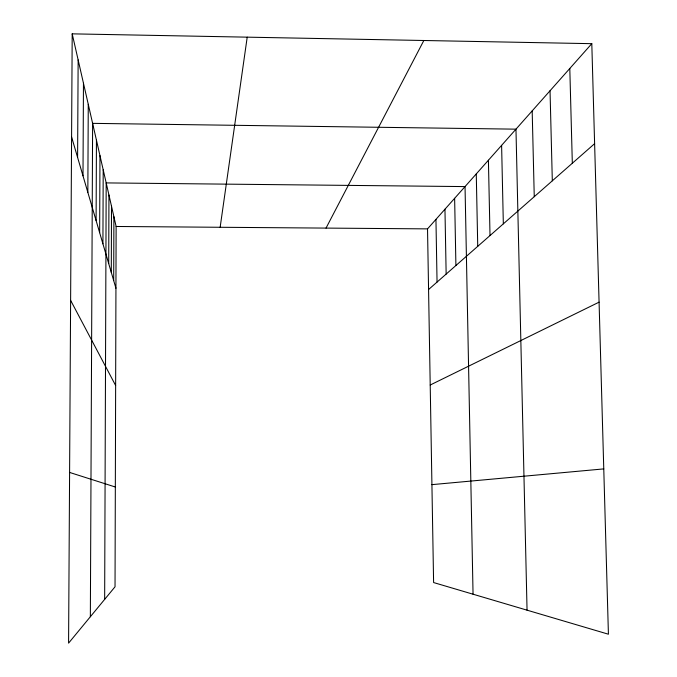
<?xml version="1.0" encoding="UTF-8"?>
<svg xmlns="http://www.w3.org/2000/svg" width="677" height="677" viewBox="0 0 677 677"><rect width="100%" height="100%" fill="white"/><g stroke="black" fill="none" stroke-linecap="round" stroke-linejoin="round"><path stroke-width="1.02" d="M72.202 33.85L116.122 226.473L115.031 586.79L68.58 643.15L72.202 33.85L591.8 43.675L608.42 634.214L433.602 582.55L427.525 228.877L591.8 43.675M90.354 616.73L92.614 123.358L515.967 129.163L527.053 610.163M96.1 220.575L96.447 140.207M99.654 232.685L99.968 155.634M102.921 243.822L103.2 169.817M104.656 599.382L106.187 182.908L465.04 186.59L473.054 594.211M108.709 263.59L108.946 195.018M111.29 272.399L111.51 206.257M113.694 280.6L113.897 216.716M77.601 157.445L78.143 59.923M82.992 175.825L83.466 83.271M87.841 192.37L88.264 104.309M220.152 227.277L247.215 37.159M326.026 228.098L423.836 40.502M428.566 289.536L594.609 143.668M430.208 385.018L599.077 302.154M431.918 484.639L603.766 468.899M116.122 226.473L427.525 228.877M69.596 472.436L115.335 487.008M70.62 300.36L115.64 385.509M71.584 136.915L115.936 288.25M569.797 68.479L572.327 163.25M550.037 90.76L552.314 180.827M532.181 110.893L534.255 196.694M501.606 145.369L503.333 223.85M488.413 160.237L490.013 235.554M476.269 173.93L477.742 246.335M454.631 198.319L455.909 265.519M444.958 209.227L446.151 274.092M435.946 219.39L437.054 282.072"/></g></svg>
